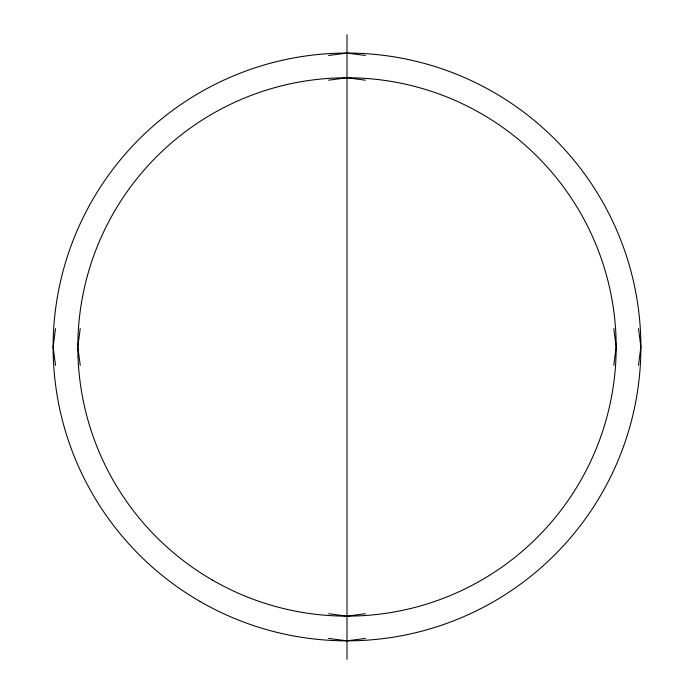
<?xml version="1.0" encoding="UTF-8"?>
<svg xmlns="http://www.w3.org/2000/svg" width="694" height="694" viewBox="0 0 694 694"><rect width="100%" height="100%" fill="white"/><g stroke="black" fill="none" stroke-linecap="round" stroke-linejoin="round"><path stroke-width="1.04" d="M55.529 328.583L53.117 346.957L55.529 365.322M80.235 328.583L77.815 346.957L80.235 365.322M613.765 365.322L616.185 346.957L613.765 328.583M638.471 365.322L640.883 346.957L638.471 328.583M328.635 55.485L347 53.065L365.365 55.485M328.635 80.192L347 77.771L365.365 80.192M365.365 613.722L347 616.142L328.635 613.722M365.365 638.419L347 640.84L328.635 638.419M347 34.7L347 659.3M200.054 601.464A293.883 293.883 0 0 0 640.883 346.957A293.883 293.883 0 0 0 200.054 92.441A293.883 293.883 0 0 0 200.054 601.464M212.407 580.071A269.185 269.185 0 0 0 616.185 346.957A269.185 269.185 0 0 0 212.407 113.833A269.185 269.185 0 0 0 212.407 580.071"/></g></svg>
